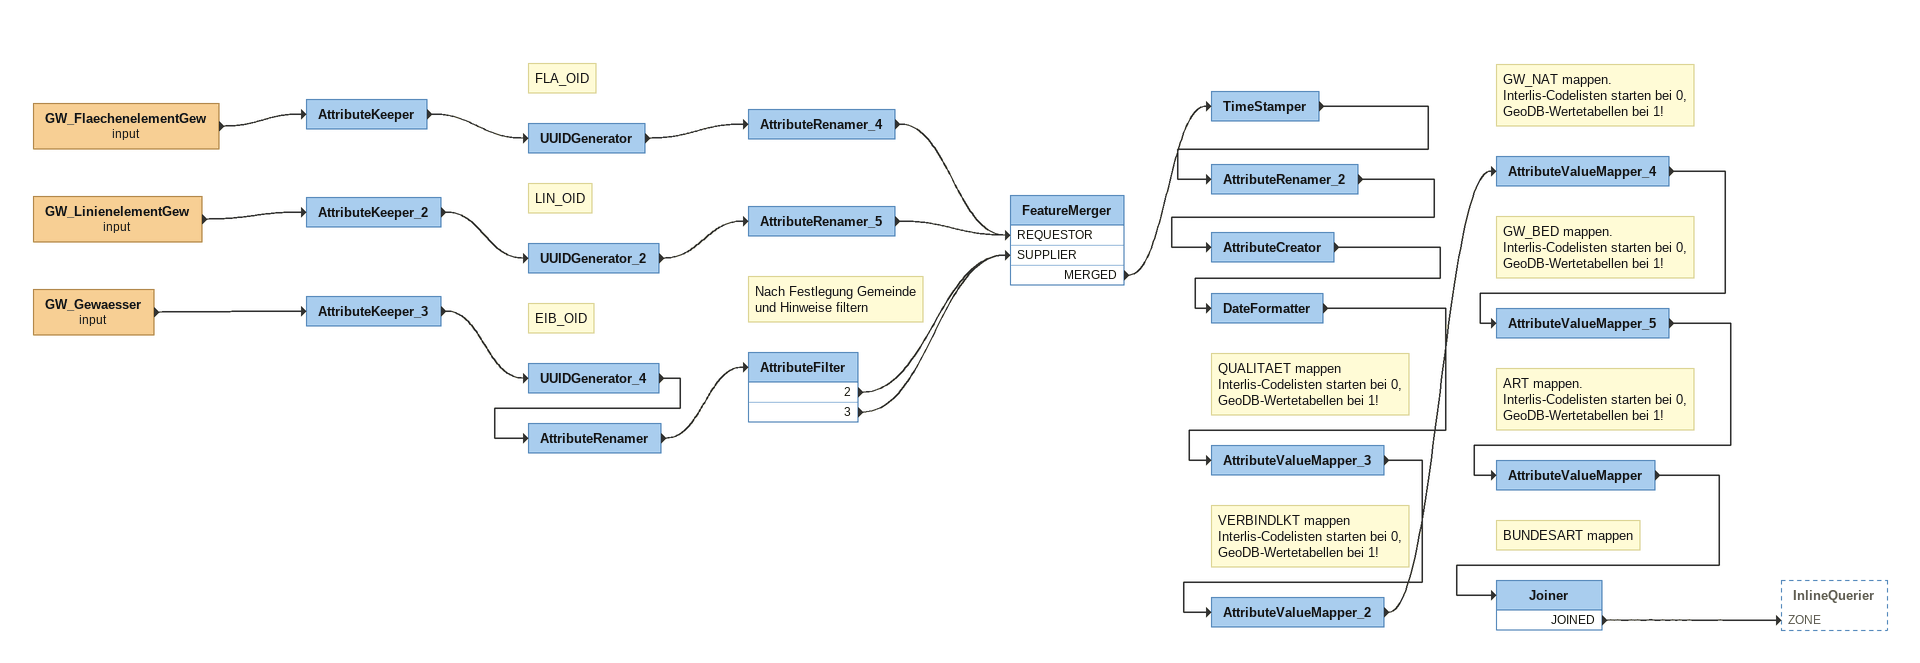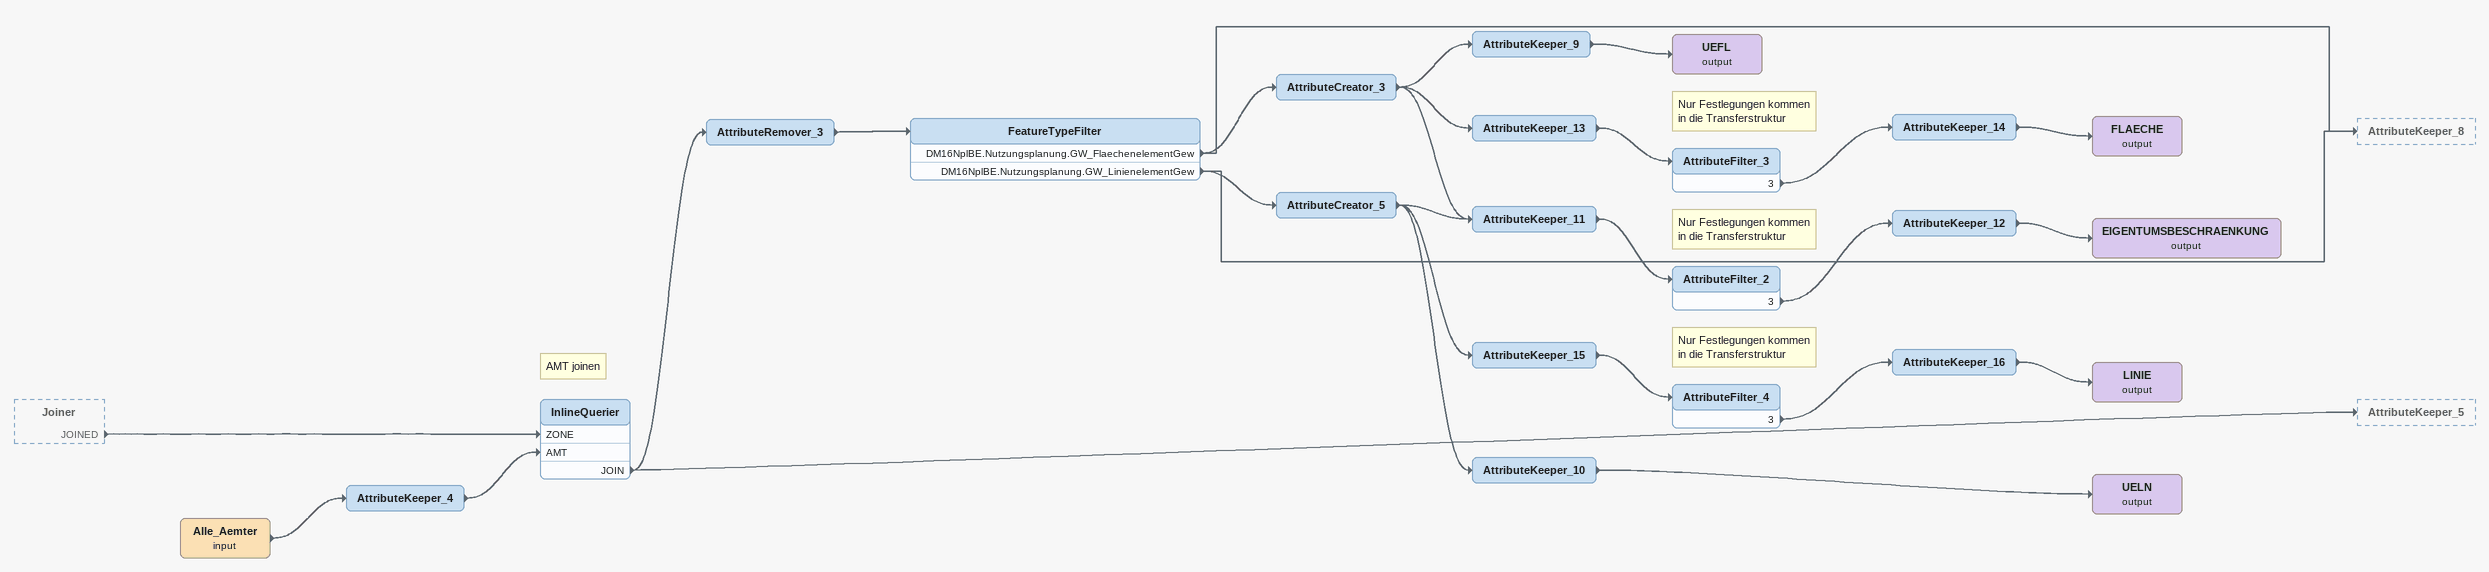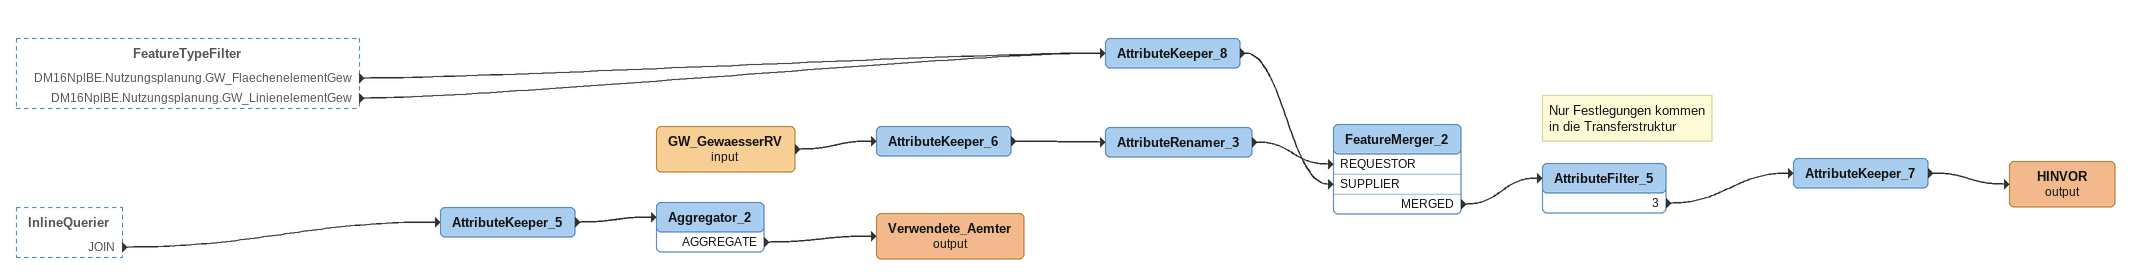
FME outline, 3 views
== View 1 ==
GW_FlaechenelementGew (input)
    -> AttributeKeeper
AttributeKeeper
    -> UUIDGenerator
Note: FLA_OID
UUIDGenerator
    -> AttributeRenamer_4
AttributeRenamer_4
    -> FeatureMerger [REQUESTOR]
GW_LinienelementGew (input)
    -> AttributeKeeper_2
AttributeKeeper_2
    -> UUIDGenerator_2
Note: LIN_OID
UUIDGenerator_2
    -> AttributeRenamer_5
AttributeRenamer_5
    -> FeatureMerger [REQUESTOR]
GW_Gewaesser (input)
    -> AttributeKeeper_3
AttributeKeeper_3
    -> UUIDGenerator_4
Note: EIB_OID
UUIDGenerator_4
    -> AttributeRenamer
AttributeRenamer
    -> AttributeFilter
Note: Nach Festlegung Gemeinde / und Hinweise filtern
AttributeFilter
    2 -> FeatureMerger [SUPPLIER]
    3 -> FeatureMerger [SUPPLIER]
FeatureMerger
    MERGED -> TimeStamper
TimeStamper
    -> AttributeRenamer_2
AttributeRenamer_2
    -> AttributeCreator
AttributeCreator
    -> DateFormatter
DateFormatter
    -> AttributeValueMapper_3
Note: QUALITAET mappen / Interlis-Codelisten starten bei 0, / GeoDB-Wertetabellen bei 1!
AttributeValueMapper_3
    -> AttributeValueMapper_2
Note: VERBINDLKT mappen / Interlis-Codelisten starten bei 0, / GeoDB-Wertetabellen bei 1!
AttributeValueMapper_2
    -> AttributeValueMapper_4
Note: GW_NAT mappen. / Interlis-Codelisten starten bei 0, / GeoDB-Wertetabellen bei 1!
AttributeValueMapper_4
    -> AttributeValueMapper_5
Note: GW_BED mappen. / Interlis-Codelisten starten bei 0, / GeoDB-Wertetabellen bei 1!
AttributeValueMapper_5
    -> AttributeValueMapper
Note: ART mappen. / Interlis-Codelisten starten bei 0, / GeoDB-Wertetabellen bei 1!
AttributeValueMapper
    -> Joiner
Note: BUNDESART mappen
Joiner
    JOINED -> InlineQuerier [ZONE]

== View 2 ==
Joiner [outside]
    JOINED -> InlineQuerier [ZONE]
Alle_Aemter (input)
    -> AttributeKeeper_4
AttributeKeeper_4
    -> InlineQuerier [AMT]
Note: AMT joinen
InlineQuerier
    JOIN -> AttributeRemover_3
    JOIN -> AttributeKeeper_5
AttributeRemover_3
    -> FeatureTypeFilter
FeatureTypeFilter
    DM16NplBE.Nutzungsplanung.GW_FlaechenelementGew -> AttributeCreator_3
    DM16NplBE.Nutzungsplanung.GW_FlaechenelementGew -> AttributeKeeper_8
    DM16NplBE.Nutzungsplanung.GW_LinienelementGew -> AttributeCreator_5
    DM16NplBE.Nutzungsplanung.GW_LinienelementGew -> AttributeKeeper_8
AttributeCreator_3
    -> AttributeKeeper_9
    -> AttributeKeeper_11
    -> AttributeKeeper_13
AttributeKeeper_9
    -> UEFL (output)
UEFL (output)
AttributeKeeper_13
    -> AttributeFilter_3
Note: Nur Festlegungen kommen / in die Transferstruktur
AttributeFilter_3
    3 -> AttributeKeeper_14
AttributeKeeper_14
    -> FLAECHE (output)
FLAECHE (output)
AttributeCreator_5
    -> AttributeKeeper_10
    -> AttributeKeeper_11
    -> AttributeKeeper_15
AttributeKeeper_11
    -> AttributeFilter_2
Note: Nur Festlegungen kommen / in die Transferstruktur
AttributeFilter_2
    3 -> AttributeKeeper_12
AttributeKeeper_12
    -> EIGENTUMSBESCHRAENKUNG (output)
EIGENTUMSBESCHRAENKUNG (output)
AttributeKeeper_15
    -> AttributeFilter_4
Note: Nur Festlegungen kommen / in die Transferstruktur
AttributeFilter_4
    3 -> AttributeKeeper_16
AttributeKeeper_16
    -> LINIE (output)
LINIE (output)
AttributeKeeper_10
    -> UELN (output)
UELN (output)

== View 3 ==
FeatureTypeFilter [outside]
    DM16NplBE.Nutzungsplanung.GW_FlaechenelementGew -> AttributeKeeper_8
    DM16NplBE.Nutzungsplanung.GW_LinienelementGew -> AttributeKeeper_8
InlineQuerier [outside]
    JOIN -> AttributeKeeper_5
AttributeKeeper_8
    -> FeatureMerger_2 [SUPPLIER]
AttributeKeeper_5
    -> Aggregator_2
Aggregator_2
    AGGREGATE -> Verwendete_Aemter (output)
Verwendete_Aemter (output)
GW_GewaesserRV (input)
    -> AttributeKeeper_6
AttributeKeeper_6
    -> AttributeRenamer_3
AttributeRenamer_3
    -> FeatureMerger_2 [REQUESTOR]
FeatureMerger_2
    MERGED -> AttributeFilter_5
Note: Nur Festlegungen kommen / in die Transferstruktur
AttributeFilter_5
    3 -> AttributeKeeper_7
AttributeKeeper_7
    -> HINVOR (output)
HINVOR (output)
